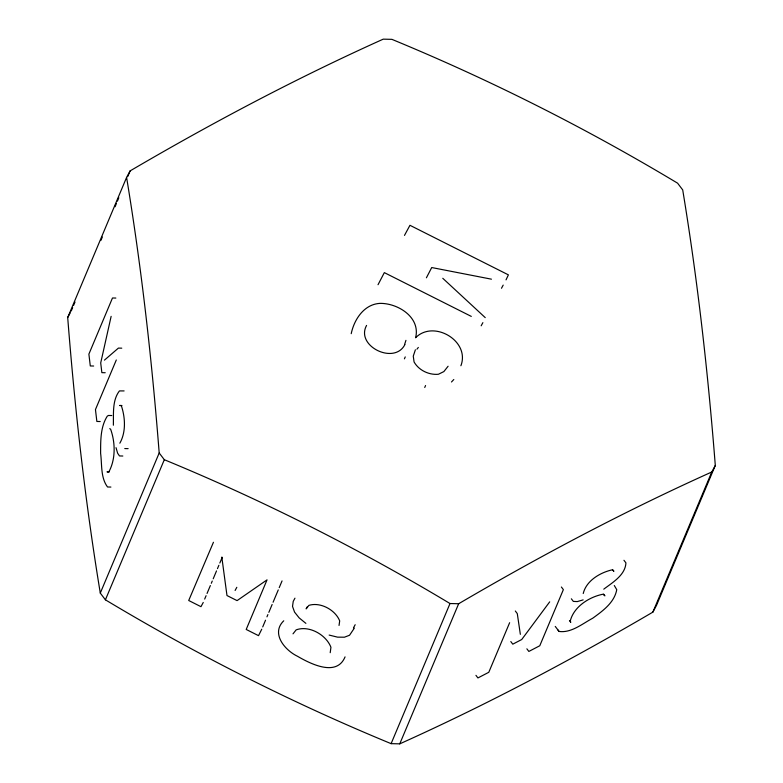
<?xml version="1.0" encoding="UTF-8"?>
<svg xmlns="http://www.w3.org/2000/svg" width="783" height="783" viewBox="0 0 783 783"><rect width="100%" height="100%" fill="white"/><g stroke="black" fill="none" stroke-linecap="round" stroke-linejoin="round"><path stroke-width="1.17" d="M330.211 652.699L330.935 647.277C326.12 634.739 309.099 625.079 296.15 629.875L293.008 633.839M339.039 625.441L339.695 620.88C335.29 609.84 320.413 601.784 308.894 605.367L306.133 608.88L307.279 606.766M583.227 593.524C586.301 580.643 600.218 572.5 612.365 569.789L613.882 571.306L612.56 569.564M111.137 316.352L100.713 362.921L101.859 372.649L105.216 372.728M460.893 365.749C470.417 341.026 433.567 319.386 415.616 337.747C420.755 317.262 397.754 303.011 379.833 303.383C364.036 304.323 354.17 319.484 351.215 333.685M366.571 325.415C355.188 346.135 394.603 365.279 404.909 344.51M404.645 344.393L405.937 340.351M415.391 349.786L413.267 356.138L414.08 361.971C418.817 370.32 428.908 375.126 438.372 374.274L443.853 371.592L448.091 366.248M67.7 317.536L126.592 177.418L130.135 170.88C212.242 122.765 296.424 78.192 383.239 39.15L391.892 39.346C490.589 80.042 586.075 128.206 677.589 183.173L682.707 189.907C697.78 281.214 708.057 373.227 715.3 465.464L656.408 605.582L652.865 612.12C570.758 660.235 486.576 704.808 399.761 743.85L391.109 743.654C292.411 702.958 196.924 654.794 105.411 599.827L100.293 593.093C85.22 501.786 74.943 409.773 67.7 317.536L70.225 312.857M71.233 310.998L72.653 307.631M73.592 305.39L75.011 302.023M100.919 240.371L102.338 237.014M115.062 206.751L116.471 203.384M117.411 201.143L118.83 197.776M127.786 176.478L130.135 170.88M116.305 359.974L95.457 409.568L96.857 421.46L100.214 421.538M100.293 593.093L159.194 452.975C151.951 360.738 141.674 268.716 126.592 177.418M105.411 599.827L164.313 459.709L159.194 452.975M204.676 599.073L206.095 595.697M207.045 593.445L210.363 585.557M211.312 583.296L212.262 581.045M213.211 578.794L216.519 570.905M217.468 568.644L218.888 565.267M219.837 563.016L222.206 557.379M378.023 284.718L384.336 272.621L471.297 316.401M261.757 629.189L258.527 635.659L246.205 629.454L267.042 579.86L237.073 600.62L226.982 595.54L221.814 557.095M262.706 626.948L265.535 620.205M266.954 616.838L267.894 614.596M268.843 612.355L272.141 604.496M273.081 602.244L278.278 589.902M279.218 587.651L282.056 580.917M426.402 277.799L431.717 267.541L491.45 279.179M404.419 358.849L405.242 356.901M424.738 387.477L425.56 385.53M391.109 743.654L450.01 603.536L458.662 603.732C540.759 555.617 624.951 511.045 711.767 472.002L715.3 465.464M399.761 743.85L458.662 603.732M509.635 622.7L488.788 672.294L477.924 677.941L475.947 675.337M652.865 612.12L711.767 472.002M213.446 542.267L188.713 600.502L200.967 606.678L203.257 602.46M404.488 235.399L409.949 225.298L508.392 274.862L506.024 279.874M235.106 590.47L236.818 587.309M294.956 598.173L293.243 601.344L292.519 606.394L294.555 612.11L299.155 617.885L305.879 623.366M481.163 325.797L482.876 322.645M501.492 288.252L503.195 285.11M353.466 627.878L355.179 624.717M354.347 628.123L349.541 635.248L344.432 637.205L337.561 637.147L329.154 635.082M345.058 656.878C336.729 677.197 310.587 663.876 297.452 656.252C284.934 650.242 270.624 633.476 283.74 620.802M119.848 443.198C126.171 432.001 125.26 417.427 121.316 405.584L119.711 405.486L121.942 405.535M549.705 601.843L521.723 639.525L512.787 644.174L510.81 641.561M416.938 349.198L418.337 347.437M451.488 381.987L453.807 379.51M104.452 360.131L118.419 348.092L121.766 348.171M603.771 589.159C612.541 582.523 625.314 575.074 625.93 562.889L623.953 560.285M583.149 599.886L577.277 601.589L573.342 601.413L571.355 598.799M115.845 298.059L112.488 297.98L88.89 354.112L90.29 365.945L93.647 366.023M124.105 390.923L119.437 390.913C112.116 400.377 113.652 413.904 113.369 425.218M111.773 415.538L108.426 415.47L107.261 416.184C100.341 427.136 100.635 440.829 100.615 453.328C102.074 464.397 100.527 477.718 107.535 486.987L110.892 487.065M124.771 448.561L128.128 448.639M122.833 456.019L119.486 455.941L117.646 453.259L116.021 447.67M109.219 471.904L106.987 471.855L108.837 471.904C115.786 459.2 115.385 442.503 110.609 429.162L109.708 428.673M557.897 629.914L559.082 631.45C571.394 633.144 582.376 623.708 592.711 618.227C602.695 610.985 614.42 602.607 616.75 589.668L614.293 585.518M164.313 459.709C263.01 500.406 358.487 548.57 450.01 603.536M442.767 278.288L485.245 317.624M603.585 594.111L604.897 595.853L603.106 594.199C589.305 596.881 573.743 606.659 570.22 621.144L570.778 622.319L569.466 620.586M561.391 587.015L563.369 589.619L539.781 645.75L528.858 651.436L526.871 648.823M555.255 626.429L559.082 631.45M515.312 610.994L517.289 613.608L520.343 634.338"/></g></svg>
